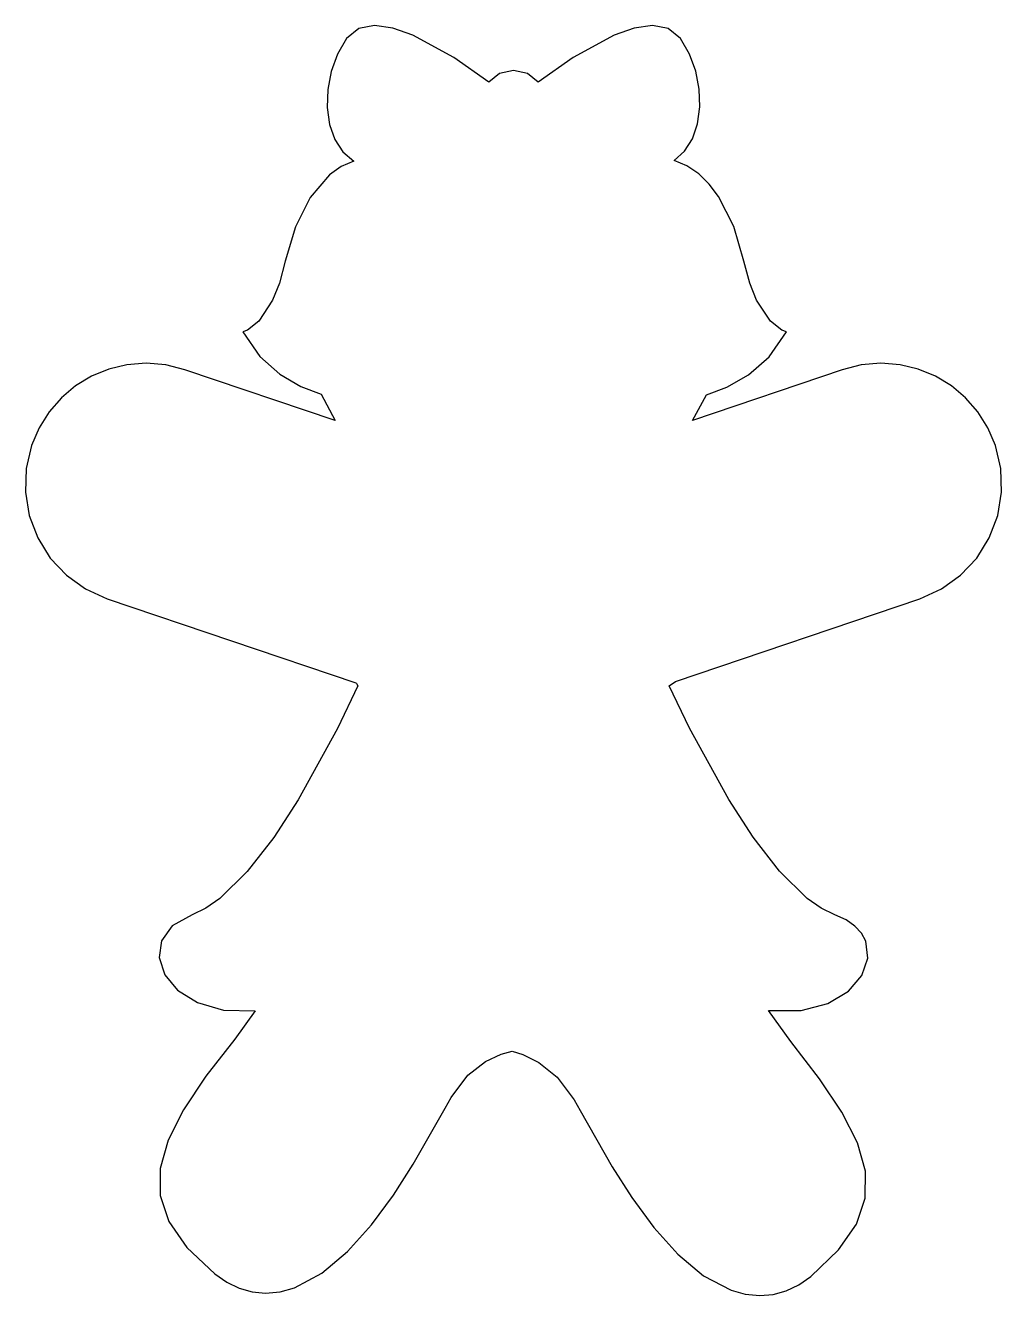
# Model space of a CAD drawing. Extents: x 75 to 140.1, y 115.9 to 200.5.
import ezdxf

# ---------------------------------------------------------------- set-up
doc = ezdxf.new("R2010")
doc.units = 0

msp = doc.modelspace()

# ---------------------------------------------------------------- linework, layer by layer
at = {"layer": 'OBJECTS'}
for p, q in [((98.294068, 200.515085), (97.245119, 200.313204)), ((99.517577, 200.339595), (98.294068, 200.515085)), ((116.805284, 200.515085), (115.581799, 200.339595)), ((117.85425, 200.313204), (116.805284, 200.515085)), ((97.245119, 200.313204), (96.437751, 199.650167)), ((100.848622, 199.870521), (99.517577, 200.339595)), ((103.565233, 198.386764), (100.848622, 199.870521)), ((114.250791, 199.870521), (111.534174, 198.386764)), ((115.581799, 200.339595), (114.250791, 199.870521)), ((118.661706, 199.650167), (117.85425, 200.313204)), ((96.437751, 199.650167), (95.822699, 198.593199)), ((119.272756, 198.601769), (118.661706, 199.650167)), ((95.822699, 198.593199), (95.403543, 197.437869)), ((105.907723, 196.734104), (103.565233, 198.386764)), ((111.534174, 198.386764), (109.191381, 196.734104)), ((119.690754, 197.456219), (119.272756, 198.601769)), ((95.403543, 197.437869), (95.178534, 196.23851)), ((106.625494, 197.304987), (105.907723, 196.734104)), ((107.549905, 197.517624), (106.625494, 197.304987)), ((108.47383, 197.304987), (107.549905, 197.517624)), ((109.191381, 196.734104), (108.47383, 197.304987)), ((119.917451, 196.266582), (119.690754, 197.456219)), ((95.178534, 196.23851), (95.145922, 195.049457)), ((119.954593, 195.085925), (119.917451, 196.266582)), ((95.145922, 195.049457), (95.303959, 193.925045)), ((119.803932, 193.967313), (119.954593, 195.085925)), ((95.303959, 193.925045), (95.650896, 192.919609)), ((119.467214, 192.963811), (119.803932, 193.967313)), ((95.650896, 192.919609), (96.184984, 192.087484)), ((118.946189, 192.128485), (119.467214, 192.963811)), ((96.184984, 192.087484), (96.904476, 191.483004)), ((118.242606, 191.514401), (118.946189, 192.128485)), ((96.904476, 191.483004), (96.064846, 191.107759)), ((119.102985, 191.153189), (118.242606, 191.514401)), ((95.301502, 190.567556), (94.005479, 189.060565)), ((96.064846, 191.107759), (95.301502, 190.567556)), ((119.884898, 190.62039), (119.102985, 191.153189)), ((120.587866, 189.933827), (119.884898, 190.62039)), ((121.211409, 189.111321), (120.587866, 189.933827)), ((94.005479, 189.060565), (93.02001, 187.098623)), ((122.218304, 187.129773), (121.211409, 189.111321)), ((93.02001, 187.098623), (92.348701, 184.818322)), ((122.901745, 184.818322), (122.218304, 187.129773)), ((92.348701, 184.818322), (91.956115, 183.351241)), ((123.294331, 183.351241), (122.901745, 184.818322)), ((91.956115, 183.351241), (91.508235, 182.223303)), ((123.742211, 182.223303), (123.294331, 183.351241)), ((91.508235, 182.223303), (90.579299, 180.807897)), ((124.671147, 180.807897), (123.742211, 182.223303)), ((89.827303, 180.21819), (89.517657, 180.100269)), ((90.579299, 180.807897), (89.827303, 180.21819)), ((125.423143, 180.21819), (124.671147, 180.807897)), ((125.732788, 180.100269), (125.423143, 180.21819)), ((89.517657, 180.100269), (90.651706, 178.466515)), ((124.568345, 178.432472), (125.732788, 180.100269)), ((81.806223, 177.91167), (80.587441, 177.617886)), ((83.079812, 178.012528), (81.806223, 177.91167)), ((84.386854, 177.905108), (83.079812, 178.012528)), ((85.664263, 177.584962), (84.386854, 177.905108)), ((90.651706, 178.466515), (91.986045, 177.278618)), ((123.196932, 177.230905), (124.568345, 178.432472)), ((130.712867, 177.905108), (129.435546, 177.584962)), ((132.020351, 178.012528), (130.712867, 177.905108)), ((133.293837, 177.91167), (132.020351, 178.012528)), ((134.512567, 177.617886), (133.293837, 177.91167)), ((79.441824, 177.144358), (78.387732, 176.50427)), ((80.587441, 177.617886), (79.441824, 177.144358)), ((95.682806, 174.190532), (85.664263, 177.584962)), ((91.986045, 177.278618), (93.389175, 176.465437)), ((129.435546, 177.584962), (119.473096, 174.209582)), ((121.75977, 176.419003), (123.196932, 177.230905)), ((135.658165, 177.144358), (134.512567, 177.617886)), ((136.712254, 176.50427), (135.658165, 177.144358)), ((78.387732, 176.50427), (77.443525, 175.710807)), ((93.389175, 176.465437), (94.729599, 175.955833)), ((120.39808, 175.920202), (121.75977, 176.419003)), ((137.656458, 175.710807), (136.712254, 176.50427)), ((77.443525, 175.710807), (76.627563, 174.777152)), ((94.729599, 175.955833), (95.682806, 174.190532)), ((119.473096, 174.209582), (120.39808, 175.920202)), ((138.472401, 174.777152), (137.656458, 175.710807)), ((76.627563, 174.777152), (75.958204, 173.716488)), ((139.141707, 173.716488), (138.472401, 174.777152)), ((75.958204, 173.716488), (75.45381, 172.542)), ((139.646, 172.542), (139.141707, 173.716488)), ((75.45381, 172.542), (75.092102, 170.9932)), ((140.007498, 170.9932), (139.646, 172.542)), ((75.092102, 170.9932), (75.040883, 169.426838)), ((140.058574, 169.426838), (140.007498, 170.9932)), ((75.040883, 169.426838), (75.297639, 167.880651)), ((139.801674, 167.880651), (140.058574, 169.426838)), ((75.297639, 167.880651), (75.859857, 166.392374)), ((139.239247, 166.392374), (139.801674, 167.880651)), ((75.859857, 166.392374), (76.69981, 165.041466)), ((138.399503, 165.041466), (139.239247, 166.392374)), ((76.69981, 165.041466), (77.771473, 163.897792)), ((137.327984, 163.897792), (138.399503, 165.041466)), ((77.771473, 163.897792), (79.046468, 162.986291)), ((136.053132, 162.986291), (137.327984, 163.897792)), ((79.046468, 162.986291), (80.496418, 162.331899)), ((134.603391, 162.331899), (136.053132, 162.986291)), ((80.496418, 162.331899), (97.055112, 156.721671)), ((118.345264, 156.823623), (134.603391, 162.331899)), ((97.181759, 156.52094), (95.82465, 153.677582)), ((97.055112, 156.721671), (97.088979, 156.691684)), ((97.088979, 156.691684), (97.181759, 156.52094)), ((117.913464, 156.530112), (118.345264, 156.823623)), ((119.263099, 153.700651), (117.913464, 156.530112)), ((95.82465, 153.677582), (93.205907, 148.928364)), ((121.881908, 148.94737), (119.263099, 153.700651)), ((93.205907, 148.928364), (91.576479, 146.43038)), ((123.513329, 146.443979), (121.881908, 148.94737)), ((91.576479, 146.43038), (89.815308, 144.165519)), ((125.277336, 144.173252), (123.513329, 146.443979)), ((89.815308, 144.165519), (87.983618, 142.37031)), ((127.112358, 142.373063), (125.277336, 144.173252)), ((87.983618, 142.37031), (87.06046, 141.722741)), ((128.037259, 141.723755), (127.112358, 142.373063)), ((87.06046, 141.722741), (86.14263, 141.281283)), ((128.956827, 141.281283), (128.037259, 141.723755)), ((84.823805, 140.534188), (84.104736, 139.543284)), ((86.14263, 141.281283), (84.823805, 140.534188)), ((129.701633, 140.940663), (128.956827, 141.281283)), ((130.288209, 140.52307), (129.701633, 140.940663)), ((130.72129, 140.043326), (130.288209, 140.52307)), ((131.005612, 139.516252), (130.72129, 140.043326)), ((84.104736, 139.543284), (83.948859, 138.422808)), ((131.146927, 138.379399), (131.005612, 139.516252)), ((83.948859, 138.422808), (84.319606, 137.286998)), ((130.750041, 137.231083), (131.146927, 138.379399)), ((84.319606, 137.286998), (85.180411, 136.250093)), ((129.852845, 136.189873), (130.750041, 137.231083)), ((85.180411, 136.250093), (86.494708, 135.426331)), ((86.494708, 135.426331), (88.225931, 134.92995)), ((126.709076, 134.903056), (128.493227, 135.374341)), ((128.493227, 135.374341), (129.852845, 136.189873)), ((88.225931, 134.92995), (90.337513, 134.875187)), ((90.337513, 134.875187), (88.979318, 133.001231)), ((124.538282, 134.89459), (126.709076, 134.903056)), ((126.015716, 132.834367), (124.538282, 134.89459)), ((88.979318, 133.001231), (87.063009, 130.529959)), ((127.932157, 130.363183), (126.015716, 132.834367)), ((105.675287, 131.513434), (106.725005, 132.001574)), ((106.725005, 132.001574), (107.451832, 132.194075)), ((107.451832, 132.194075), (108.167492, 131.969443)), ((104.500222, 130.596999), (105.675287, 131.513434)), ((108.167492, 131.969443), (109.247517, 131.43181)), ((109.247517, 131.43181), (110.466249, 130.464889)), ((87.063009, 130.529959), (85.570248, 128.298094)), ((103.397355, 129.119614), (104.500222, 130.596999)), ((110.466249, 130.464889), (111.598032, 128.952398)), ((129.42504, 128.13134), (127.932157, 130.363183)), ((103.00436, 128.404181), (103.397355, 129.119614)), ((111.598032, 128.952398), (111.991027, 128.237669)), ((85.570248, 128.298094), (84.539251, 126.259722)), ((100.876756, 124.661945), (103.00436, 128.404181)), ((111.991027, 128.237669), (114.118681, 124.495323)), ((130.456143, 126.092957), (129.42504, 128.13134)), ((84.539251, 126.259722), (84.008235, 124.368929)), ((130.98724, 124.202154), (130.456143, 126.092957)), ((84.008235, 124.368929), (84.015415, 122.579803)), ((99.562435, 122.612766), (100.876756, 124.661945)), ((114.118681, 124.495323), (115.433045, 122.446032)), ((130.980109, 122.41305), (130.98724, 124.202154)), ((84.015415, 122.579803), (84.599006, 120.84643)), ((98.0996, 120.628071), (99.562435, 122.612766)), ((115.433045, 122.446032), (116.89592, 120.461207)), ((130.396525, 120.679764), (130.980109, 122.41305)), ((84.599006, 120.84643), (85.797225, 119.122896)), ((96.502124, 118.845254), (98.0996, 120.628071)), ((116.89592, 120.461207), (118.493418, 118.678261)), ((129.198263, 118.956418), (130.396525, 120.679764)), ((85.797225, 119.122896), (87.648287, 117.363287)), ((94.783883, 117.401707), (96.502124, 118.845254)), ((118.493418, 118.678261), (120.211653, 117.234601)), ((127.347101, 117.197129), (129.198263, 118.956418)), ((87.648287, 117.363287), (88.446623, 116.804261)), ((88.446623, 116.804261), (89.28015, 116.403687)), ((92.95875, 116.434824), (94.783883, 117.401707)), ((120.211653, 117.234601), (122.036738, 116.267638)), ((126.548665, 116.637788), (127.347101, 117.197129)), ((89.28015, 116.403687), (90.145823, 116.162591)), ((90.145823, 116.162591), (91.0406, 116.081998)), ((91.0406, 116.081998), (92.010435, 116.173067)), ((92.010435, 116.173067), (92.95875, 116.434824)), ((122.036738, 116.267638), (122.98501, 116.005858)), ((122.98501, 116.005858), (123.954787, 115.914781)), ((123.954787, 115.914781), (124.849664, 115.99549)), ((124.849664, 115.99549), (125.715238, 116.236867)), ((125.715238, 116.236867), (126.548665, 116.637788))]:
    msp.add_line(p, q, dxfattribs=at)

doc.saveas('drawing.dxf')
